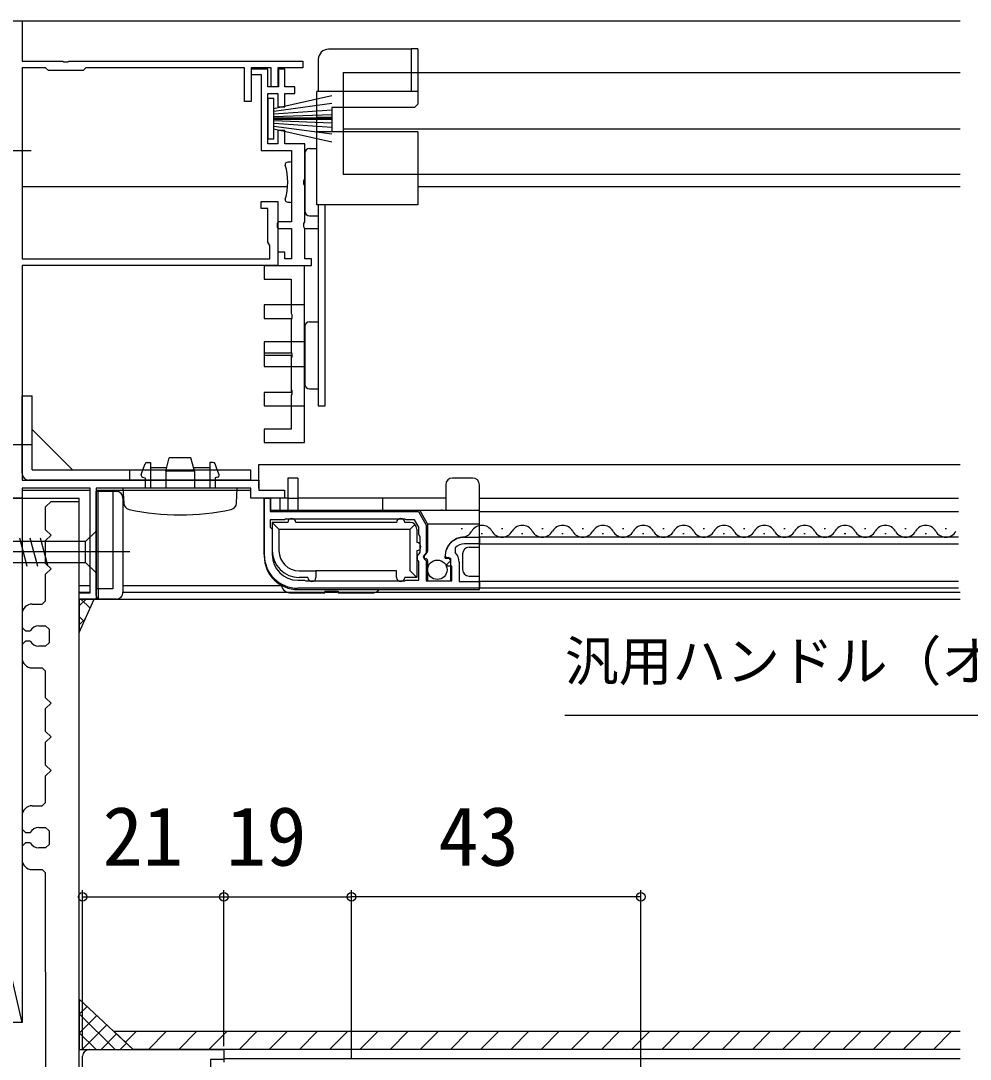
# Model space of a CAD drawing. Units: millimetres, scale not verified. Extents: x -525 to 525, y -782 to 777.
# Drawn here: x 31.8 to 173, y 193.1 to 347.5 of the extents above; entities that cross this region are included whole.
import ezdxf
from ezdxf.enums import TextEntityAlignment as Align

# ---------------------------------------------------------------- set-up
doc = ezdxf.new("R2010")
doc.units = ezdxf.units.MM
doc.header["$LTSCALE"] = 4
for name, color, linetype in [('0-2_YKK_11', 7, 'Continuous'), ('0-3_YKK_12', 2, 'Continuous'), ('0-4_YKK_13', 4, 'Continuous'), ('0-6_YKK_D', 6, 'Continuous'), ('0-8_YSS_K', 3, 'Continuous')]:
    doc.layers.add(name, color=color, linetype=linetype)
doc.styles.add('ＭＳ ゴシック', font='')
doc.styles.get('ＭＳ ゴシック').set_extended_font_data('MS Gothic')

msp = doc.modelspace()

# ---------------------------------------------------------------- linework, layer by layer
at = {"layer": '0-2_YKK_11'}
for p, q in [((96.412, 269.099), (96.421, 268.406)), ((99.998, 263.1), (72.998, 263.1)), ((41, 145.504), (41, 193.504))]:
    msp.add_line(p, q, dxfattribs=at)
for points in [[(27.999, 347.504), (31.999, 347.504), (31.999, 341.504), (38.041, 341.504), (38.224, 341.384), (38.774, 341.384), (38.958, 341.504), (73.749, 341.504), (73.749, 340.504), (70.049, 340.504), (70.049, 337.7), (69.049, 337.7), (69.049, 340.504), (66.049, 340.504), (66.049, 335.5), (65.049, 335.5), (65.049, 340.504), (41.499, 340.504), (41.099, 340.104), (35.899, 340.104), (35.499, 340.504), (31.999, 340.504), (31.999, 312.1), (68.849, 312.1), (68.849, 314.08), (68.549, 314.6)], [(70.149, 337.7), (68.549, 337.7), (68.549, 340.3), (66.049, 340.3), (66.049, 339.5), (67.549, 339.5)], [(67.549, 339.5), (67.549, 328.2), (72.049, 328.2), (72.049, 317.6), (70.049, 317.6), (70.049, 316.6), (72.049, 316.6), (72.049, 312.1), (71.049, 312.1), (71.049, 313.1), (70.049, 313.1), (70.049, 311.1), (75.049, 311.1), (75.049, 312.1), (74.049, 312.1), (74.049, 316.58), (73.899, 316.84), (73.899, 317.36), (74.049, 317.62), (74.049, 322.98), (73.899, 323.24), (73.899, 323.76), (74.049, 324.02), (74.049, 329.2), (71.049, 329.2), (71.049, 331.2), (70.049, 331.2), (70.049, 329.2), (68.549, 329.2), (68.549, 336.7), (70.049, 336.7), (70.049, 334.7), (71.049, 334.7), (71.049, 336.7), (72.549, 336.7), (72.549, 337.7), (71.049, 337.7), (71.049, 340.3), (70.149, 340.3), (70.149, 337.7)], [(68.549, 314.6), (68.549, 319.6), (67.549, 319.6), (67.549, 320.6), (70.049, 320.6), (70.049, 317.558), (69.929, 317.375), (69.929, 316.825), (70.049, 316.642), (70.049, 311.1)], [(70.049, 311.1), (31.999, 311.1), (31.999, 279.2), (67.199, 279.2), (67.199, 277.7), (70.999, 277.7), (70.999, 276.5), (65.999, 276.5), (65.999, 278), (42.999, 278), (42.999, 261.5), (40.499, 261.5), (40.499, 262.4), (42.099, 262.4), (42.099, 278), (31.999, 278), (31.999, 276.504), (23, 276.504)], [(67.998, 268.1), (67.998, 276.5), (68.898, 276.5), (68.898, 274.5), (90.943, 274.5), (92.098, 272.5), (92.098, 268.369), (91.645, 267.829), (91.798, 267.5), (92.098, 267.2), (92.098, 264.2), (95.898, 264.2), (95.898, 266.4), (95.265, 266.4), (95.162, 266.647), (95.739, 267.224), (95.469, 267.692), (95.15, 267.607), (94.898, 267.8)], [(88.925, 273.4), (71.171, 273.4), (70.998, 273.3), (68.898, 273.3), (68.898, 272.2), (69.198, 271.9), (69.198, 268.1)], [(90.998, 267.1), (90.798, 267.3), (90.798, 267.9), (90.92, 268.084), (91.062, 268.21), (91.198, 268.446), (91.198, 270.754), (90.998, 271.1), (90.998, 272.205), (90.366, 273.3), (89.098, 273.3), (88.925, 273.4)], [(97.798, 270.7), (99.998, 270.7), (99.998, 269.7), (97.798, 269.7)], [(72.998, 264.3), (73.998, 264.3), (74.171, 264.2), (88.925, 264.2), (89.098, 264.3), (90.998, 264.3), (90.998, 267.1)], [(96.998, 267), (96.998, 264.1), (99.998, 264.1), (99.998, 263.1)], [(42, 194.504), (62, 194.504), (62, 193.004), (60, 193.004), (60, 190.104), (55.7, 190.104), (55.7, 188.904), (55, 188.204), (54.2, 188.204), (54.2, 190.104), (49, 190.104), (49, 177.104), (54.2, 177.104), (54.2, 179.004), (55, 179.004), (55.7, 178.304), (55.7, 177.104), (62, 177.104), (62, 144.504), (42, 144.504)]]:
    msp.add_lwpolyline(points, dxfattribs=at)
for points in [[(73.999, 296.06), (73.999, 311.06), (67.999, 311.06), (67.999, 309.06), (71.999, 309.06), (71.999, 304.018), (72.119, 303.835), (72.119, 303.285), (71.999, 303.102), (71.999, 298.06), (67.999, 298.06), (67.999, 296.06)], [(73.999, 290.24), (73.999, 305.24), (67.999, 305.24), (67.999, 303.24), (71.999, 303.24), (71.999, 298.198), (72.119, 298.015), (72.119, 297.465), (71.999, 297.282), (71.999, 292.24), (67.999, 292.24), (67.999, 290.24)], [(73.998, 284.76), (73.998, 299.76), (67.998, 299.76), (67.998, 297.76), (71.998, 297.76), (71.998, 292.718), (72.118, 292.535), (72.118, 291.985), (71.998, 291.802), (71.998, 286.76), (67.998, 286.76), (67.998, 284.76)]]:
    msp.add_lwpolyline(points, close=True, dxfattribs=at)
for centre, radius, start, end in [((97.798, 267.8), 2.9, 89.99998, 180.00002), ((97.798, 267.8), 1.9, 89.99998, 136.86747), ((72.998, 268.1), 5, 180.00002, 270), ((72.998, 268.1), 3.8, 180.00002, 270), ((94.998, 267), 2, 360, 44.65736), ((42, 193.504), 1, 90.00001, 179.99999)]:
    msp.add_arc(centre, radius, start, end, dxfattribs=at)
at = {"layer": '0-3_YKK_12'}
for p, q in [((31.999, 347.5), (171.5, 347.5)), ((79.749, 339.83), (90.999, 339.83)), ((79.749, 339.83), (79.749, 334.611)), ((90.999, 339.83), (171.5, 339.83)), ((79.749, 334.611), (79.749, 330.988)), ((79.749, 331.446), (171.5, 331.446)), ((79.749, 330.988), (79.749, 324.676)), ((79.749, 324.676), (90.999, 324.676)), ((90.999, 324.676), (171.5, 324.676)), ((71.473, 322.8), (31.999, 322.8)), ((171.5, 322.8), (90.849, 322.8)), ((74.049, 316.6), (75.999, 316.6)), ((31.999, 277.7), (42.099, 277.7)), ((31.999, 276.5), (40.499, 276.5)), ((40.499, 261.5), (40.499, 276.5)), ((42.999, 277.7), (65.999, 277.7)), ((99.998, 276.5), (171.269, 276.5)), ((94.477, 274.7), (94.277, 274.7)), ((99.998, 274.5), (171.269, 274.5)), ((97.477, 271.96), (97.277, 271.96)), ((103.477, 271.96), (103.277, 271.96)), ((109.477, 271.96), (109.277, 271.96)), ((115.477, 271.96), (115.277, 271.96)), ((121.477, 271.96), (121.277, 271.96)), ((127.477, 271.96), (127.277, 271.96)), ((133.477, 271.96), (133.277, 271.96)), ((139.477, 271.96), (139.277, 271.96)), ((145.477, 271.96), (145.277, 271.96)), ((151.477, 271.96), (151.277, 271.96)), ((157.477, 271.96), (157.277, 271.96)), ((163.477, 271.96), (163.277, 271.96)), ((169.477, 271.96), (169.277, 271.96)), ((171.269, 270.7), (99.998, 270.7)), ((100.477, 271.2), (100.277, 271.2)), ((106.477, 271.2), (106.277, 271.2)), ((112.477, 271.2), (112.277, 271.2)), ((118.477, 271.2), (118.277, 271.2)), ((124.477, 271.2), (124.277, 271.2)), ((130.477, 271.2), (130.277, 271.2)), ((136.477, 271.2), (136.277, 271.2)), ((142.477, 271.2), (142.277, 271.2)), ((148.477, 271.2), (148.277, 271.2)), ((154.477, 271.2), (154.277, 271.2)), ((160.477, 271.2), (160.277, 271.2)), ((166.477, 271.2), (166.277, 271.2)), ((99.998, 269.7), (171.269, 269.7)), ((40.499, 263.5), (42.099, 263.5)), ((46.999, 263.5), (70.978, 263.5)), ((171.269, 264.1), (99.998, 264.1)), ((171.269, 263.1), (99.998, 263.1)), ((40.499, 262.5), (42.023, 262.5)), ((40.499, 261.5), (171.5, 261.5)), ((46.999, 262.5), (171.5, 262.5)), ((171.5, 194.504), (48.509, 194.504)), ((62, 194.504), (62, 192.604)), ((171.5, 193.104), (62, 193.104))]:
    msp.add_line(p, q, dxfattribs=at)
msp.add_lwpolyline([(67.199, 278), (67.199, 281.5), (171.5, 281.5)], dxfattribs=at)
for centre, start, end in [((100.377, 270.742), 29.19937, 150.80063), ((106.377, 270.742), 29.19937, 150.80063), ((112.377, 270.742), 29.19937, 150.80063), ((118.377, 270.742), 29.19937, 150.80063), ((124.377, 270.742), 29.19937, 150.80063), ((130.377, 270.742), 29.19937, 150.80063), ((136.377, 270.742), 29.19937, 150.80063), ((142.377, 270.742), 29.19937, 150.80063), ((142.377, 270.742), 120.69196, 150.80063), ((148.377, 270.742), 29.19937, 150.80063), ((154.377, 270.742), 29.19937, 150.80063), ((160.377, 270.742), 29.19937, 150.80063), ((166.377, 270.742), 29.19937, 150.80063), ((97.377, 272.418), 268.76324, 330.80936), ((103.377, 272.418), 209.19064, 330.80936), ((109.377, 272.418), 209.19064, 330.80936), ((115.377, 272.418), 209.19064, 330.80936), ((121.377, 272.418), 209.19064, 330.80936), ((127.377, 272.418), 209.19064, 330.80936), ((133.377, 272.418), 209.19064, 330.80936), ((139.377, 272.418), 209.19064, 330.80936), ((145.377, 272.418), 209.19064, 330.80936), ((151.377, 272.418), 209.19064, 330.80936), ((157.377, 272.418), 209.19064, 330.80936), ((163.377, 272.418), 209.19064, 330.80936), ((169.377, 272.418), 209.19064, 330.80936)]:
    msp.add_arc(centre, 1.718, start, end, dxfattribs=at)
at = {"layer": '0-4_YKK_13'}
for p, q in [((89.849, 343.264), (77.549, 343.264)), ((90.849, 343.345), (89.849, 343.345)), ((89.849, 343.264), (89.849, 343.345)), ((89.849, 343.264), (89.849, 337.001)), ((90.849, 343.345), (90.849, 335.111)), ((76.049, 341.764), (76.049, 337.001)), ((75.849, 320.132), (75.849, 337.001)), ((90.849, 337.001), (75.849, 337.001)), ((69.449, 334.45), (78.049, 336.406)), ((69.449, 334.05), (78.049, 335.23)), ((69.449, 333.65), (78.049, 334.24)), ((78.049, 334.611), (78.049, 330.988)), ((90.349, 334.611), (78.049, 334.611)), ((90.849, 335.111), (90.349, 334.611)), ((69.449, 333.25), (78.049, 333.587)), ((69.449, 333.05), (78.049, 333.05)), ((69.449, 332.85), (78.049, 332.85)), ((69.449, 332.65), (78.049, 332.313)), ((69.449, 332.25), (78.049, 331.66)), ((78.049, 333.117), (75.849, 333.117)), ((69.449, 331.85), (78.049, 330.67)), ((69.449, 331.45), (78.049, 329.494)), ((90.849, 330.988), (75.849, 330.988)), ((90.849, 330.988), (90.849, 320.132)), ((27.099, 328.203), (33.37, 328.203)), ((74.049, 327.8), (74.049, 319.2)), ((74.749, 328.5), (75.849, 328.5)), ((90.849, 320.132), (75.849, 320.132)), ((76.049, 320.132), (76.049, 290.24)), ((77.049, 290.24), (77.049, 320.132)), ((74.749, 318.5), (76.049, 318.5)), ((74.749, 302.74), (76.049, 302.74)), ((74.049, 302.04), (74.049, 293.44)), ((74.749, 292.74), (76.049, 292.74)), ((33.5, 280.7), (33.5, 291.7)), ((33.5, 280.7), (33.5, 291.7)), ((76.049, 290.24), (77.049, 290.24)), ((39.5, 280.7), (33.5, 286.7)), ((39.5, 280.7), (33.5, 286.7)), ((27.099, 284.503), (33.37, 284.503)), ((49.976, 280.701), (50.304, 281.603)), ((50.586, 281.801), (51.1, 281.801)), ((51.1, 281.801), (51.1, 280.701)), ((53.404, 280.701), (53.886, 282.501)), ((57.114, 282.501), (53.886, 282.501)), ((57.597, 280.701), (57.114, 282.501)), ((59.9, 281.801), (59.9, 280.701)), ((60.415, 281.801), (59.9, 281.801)), ((61.025, 280.701), (60.697, 281.603)), ((32, 280.2), (32, 280.9)), ((32, 280.2), (32, 280.9)), ((33.5, 280.7), (66, 280.7)), ((33.5, 280.7), (66, 280.7)), ((48, 279.2), (48, 280.7)), ((49.718, 279.994), (49.976, 280.701)), ((49.923, 279.602), (50.3, 279.501)), ((53.484, 281.001), (51.1, 281.001)), ((51.1, 280.701), (51.1, 279.201)), ((53.35, 280.501), (53.404, 280.701)), ((59.9, 281.001), (57.516, 281.001)), ((57.65, 280.501), (57.597, 280.701)), ((57.65, 280.501), (57.65, 279.201)), ((59.9, 280.701), (59.9, 279.201)), ((61.078, 279.602), (60.7, 279.501)), ((61.282, 279.994), (61.025, 280.701)), ((66, 279.2), (66, 280.7)), ((66, 279.2), (66, 280.7)), ((66, 279.2), (33, 279.2)), ((63, 279.2), (33, 279.2)), ((50.3, 279.501), (50.3, 279.201)), ((50.3, 279.201), (50.3, 278.001)), ((51.1, 279.201), (51.1, 278.001)), ((53.35, 279.201), (53.35, 278.001)), ((57.65, 279.201), (57.65, 278.001)), ((59.9, 279.201), (59.9, 278.001)), ((60.7, 279.501), (60.7, 279.201)), ((60.7, 279.201), (60.7, 278.001)), ((71.498, 279.499), (71.498, 274.699)), ((72.998, 279.499), (71.498, 279.499)), ((72.998, 279.499), (72.998, 274.699)), ((94.998, 278.499), (94.998, 274.699)), ((98.998, 279.499), (95.998, 279.499)), ((45.999, 277.5), (42.999, 277.5)), ((42.999, 262), (42.999, 277.498)), ((43.299, 263), (43.299, 277.5)), ((45.499, 277.5), (45.499, 263)), ((46.999, 276.5), (46.999, 262.5)), ((47, 278.001), (47.118, 275.753)), ((71.498, 276.499), (67.998, 276.499)), ((67.998, 276.499), (67.998, 267.899)), ((68.998, 274.699), (68.998, 276.499)), ((70.398, 274.699), (70.398, 276.499)), ((71.498, 276.499), (72.998, 276.499)), ((94.998, 276.499), (72.998, 276.499)), ((85.598, 276.499), (85.598, 274.699)), ((68.998, 274.699), (99.998, 274.699)), ((92.298, 272.699), (91.143, 274.699)), ((69.198, 272.899), (69.198, 268.699)), ((71.498, 272.899), (69.198, 272.899)), ((69.198, 272.899), (70.198, 271.899)), ((70.198, 271.899), (70.198, 268.699)), ((87.698, 272.899), (72.698, 272.899)), ((89.698, 272.899), (88.898, 272.899)), ((89.698, 265.699), (89.698, 271.899)), ((90.698, 271.899), (90.698, 269.899)), ((92.298, 272.699), (92.298, 268.604)), ((92.298, 272.699), (99.998, 272.699)), ((31.6, 270.604), (32.725, 266.404)), ((33.152, 270.604), (34.278, 266.404)), ((34.705, 270.604), (35.831, 266.404)), ((42.999, 271.604), (41.449, 270.054)), ((42.999, 265.404), (42.999, 271.604)), ((97.698, 270.699), (99.998, 270.699)), ((41.449, 270.054), (27.915, 270.054)), ((41.449, 266.954), (41.449, 270.054)), ((98.498, 269.199), (99.998, 269.199)), ((47.999, 268.504), (17.999, 268.504)), ((90.698, 268.699), (90.698, 264.699)), ((91.798, 267.899), (92.228, 268.411)), ((91.798, 267.899), (91.798, 267.499)), ((91.798, 267.499), (91.998, 267.499)), ((92.298, 267.199), (92.298, 264.199)), ((94.898, 267.599), (94.898, 267.899)), ((94.898, 267.599), (95.698, 267.599)), ((95.698, 267.599), (95.698, 264.199)), ((97.498, 268.199), (97.498, 265.899)), ((27.915, 266.954), (41.449, 266.954)), ((42.999, 265.404), (41.449, 266.954)), ((73.198, 265.699), (75.698, 265.699)), ((89.698, 265.699), (90.698, 264.699)), ((74.498, 264.699), (73.198, 264.699)), ((90.698, 264.699), (88.898, 264.699)), ((92.298, 264.199), (95.698, 264.199)), ((98.498, 264.899), (99.998, 264.899)), ((45.499, 263), (42.999, 263)), ((43.299, 263), (43.299, 261.542)), ((77.001, 262.681), (79.001, 262.681)), ((77.001, 262.681), (77.001, 262.399)), ((79.001, 262.681), (79.001, 262.399)), ((45.999, 261.5), (43.499, 261.5)), ((71.998, 262.399), (77.001, 262.399)), ((79.001, 262.399), (83.998, 262.399))]:
    msp.add_line(p, q, dxfattribs=at)
msp.add_lwpolyline([(68.549, 329.95), (69.449, 329.95), (69.449, 335.95), (68.549, 335.95)], close=True, dxfattribs=at)
for points in [[(32, 280.9), (32, 291.7), (33.5, 291.7)], [(32, 280.9), (32, 291.7), (33.5, 291.7)], [(57.65, 280.501), (53.35, 280.501), (53.35, 279.201)], [(72.998, 262.899), (99.998, 262.899), (99.998, 278.499)], [(63.883, 275.753), (64, 278.001), (47, 278.001)], [(70.198, 271.899), (89.698, 271.899), (90.405, 272.606)], [(87.698, 264.699), (87.698, 265.699), (75.698, 265.699), (75.698, 264.699)]]:
    msp.add_lwpolyline(points, dxfattribs=at)
msp.add_circle((93.748, 265.85), 1.45, dxfattribs=at)
for centre, radius, start, end in [((77.549, 341.764), 1.5, 90, 180), ((74.749, 327.8), 0.7, 90, 180), ((71.421, 326.126), 0.3, 103.44637, 196.40136), ((62.5, 323.5), 9, 343.59864, 16.40136), ((72.049, 323.5), 3, 90, 103.44637), ((71.421, 320.874), 0.3, 163.59864, 256.55363), ((72.049, 323.5), 3, 256.55363, 270), ((74.749, 319.2), 0.7, 180, 270), ((74.749, 302.04), 0.7, 90, 180), ((74.749, 293.44), 0.7, 180, 270), ((50.586, 281.501), 0.3, 90, 160), ((60.415, 281.501), 0.3, 20, 90), ((33, 280.2), 1, 180, 270), ((33, 280.2), 1, 180, 270), ((50, 279.892), 0.3, 160, 255), ((61, 279.892), 0.3, 285, 20), ((95.998, 278.499), 1, 90, 180), ((98.998, 278.499), 1, 0, 90), ((45.999, 276.5), 1, 0.00013, 90), ((48.117, 275.805), 1, 183, 257.56935), ((62.884, 275.805), 1, 282.43065, 357), ((55.5, 309.302), 35.301, 257.56935, 282.43065), ((72.098, 272.899), 0.6, 0, 180), ((88.298, 272.899), 0.6, 0, 180), ((89.698, 271.899), 1, 0, 90), ((97.698, 267.899), 2.8, 90, 180), ((90.698, 269.299), 0.6, 270, 90), ((98.498, 268.199), 1, 90, 180), ((72.998, 267.899), 5, 180, 270), ((73.198, 268.699), 4, 180, 270), ((73.198, 268.699), 3, 180, 270), ((91.998, 267.199), 0.3, 0, 90), ((91.998, 268.604), 0.3, 320, 0), ((98.498, 265.899), 1, 180, 270), ((75.098, 264.699), 0.6, 180, 0), ((88.298, 264.699), 0.6, 180, 0), ((71.998, 263.899), 1.5, 193.66486, 270), ((83.998, 263.899), 1.5, 270, 318.18969), ((43.499, 262), 0.5, 180.00009, 270), ((45.999, 262.5), 1, 270, 0.00013)]:
    msp.add_arc(centre, radius, start, end, dxfattribs=at)
at = {"layer": '0-6_YKK_D'}
for p, q in [((41, 194.504), (41, 218.204)), ((61.998, 195.042), (61.998, 218.204)), ((62, 195.004), (62, 218.204)), ((81, 193.104), (81, 218.204)), ((81, 193.104), (81, 218.204)), ((123.999, 174.213), (123.999, 218.204)), ((41, 217.204), (62, 217.204)), ((61.998, 217.204), (81, 217.204)), ((123.999, 217.204), (81, 217.204))]:
    msp.add_line(p, q, dxfattribs=at)
msp.add_lwpolyline([(245.163, 236.629), (243.383, 238.455), (237.813, 244.169), (112.722, 244.169)], dxfattribs=at)
for centre in [(41, 217.204), (61.998, 217.204), (62, 217.204), (81, 217.204), (81, 217.204), (123.999, 217.204)]:
    msp.add_circle(centre, 0.637, dxfattribs=at)
at = {"layer": '0-8_YSS_K'}
for p, q in [((32, 198.504), (14, 276.504)), ((36.297, 276.006), (35.497, 275.206)), ((35.498, 271.806), (35.497, 275.206)), ((36.297, 276.006), (40.497, 276.006)), ((40.508, 131.706), (40.497, 276.006)), ((36.298, 271.006), (35.498, 271.806)), ((36.298, 271.006), (35.498, 270.206)), ((35.498, 266.806), (35.498, 270.206)), ((36.298, 266.006), (35.498, 266.806)), ((36.298, 266.006), (35.498, 265.206)), ((35.498, 261.256), (35.498, 265.206)), ((34.998, 260.756), (35.498, 261.256)), ((40.499, 260.477), (41.523, 261.5)), ((42.118, 260.128), (40.746, 261.5)), ((33.498, 260.755), (34.998, 260.756)), ((31.999, 259.255), (31.999, 257.255)), ((41.245, 258.172), (40.499, 258.918)), ((40.499, 257.648), (41.424, 258.573)), ((31.999, 257.255), (32.499, 256.755)), ((32.499, 256.755), (33.2, 256.755)), ((34.499, 257.506), (35.499, 257.506)), ((35.999, 257.006), (35.499, 257.506)), ((35.999, 257.006), (35.999, 255.006)), ((32.499, 255.255), (31.999, 254.755)), ((33.2, 255.255), (32.499, 255.255)), ((35.499, 254.506), (35.999, 255.006)), ((31.999, 254.755), (31.999, 252.755)), ((35.499, 254.506), (34.499, 254.506)), ((33.499, 251.255), (34.999, 251.256)), ((35.499, 250.756), (34.999, 251.256)), ((35.499, 246.806), (35.499, 250.756)), ((36.3, 246.006), (35.499, 246.806)), ((36.3, 246.006), (35.5, 245.206)), ((35.5, 241.806), (35.5, 245.206)), ((36.3, 241.006), (35.5, 241.806)), ((36.3, 241.006), (35.5, 240.206)), ((35.5, 236.806), (35.5, 240.206)), ((36.3, 236.006), (35.5, 236.806)), ((36.3, 236.006), (35.5, 235.206)), ((35.501, 231.256), (35.5, 235.206)), ((33.501, 230.755), (35.001, 230.756)), ((35.001, 230.756), (35.501, 231.256)), ((32.001, 229.255), (32.001, 227.255)), ((32.001, 227.255), (32.501, 226.755)), ((34.501, 227.506), (35.501, 227.506)), ((36.001, 227.006), (35.501, 227.506)), ((32.501, 226.755), (33.202, 226.755)), ((36.001, 227.006), (36.001, 225.006)), ((32.501, 225.255), (32.001, 224.755)), ((32.001, 224.755), (32.001, 222.755)), ((33.202, 225.255), (32.501, 225.255)), ((35.501, 224.506), (34.501, 224.506)), ((35.501, 224.506), (36.001, 225.006)), ((33.501, 221.255), (35.001, 221.256)), ((35.501, 220.756), (35.001, 221.256)), ((35.504, 191.255), (35.501, 220.756)), ((40.507, 199.754), (41.668, 200.915)), ((45.831, 194.504), (40.507, 199.828)), ((40.507, 196.926), (43.128, 199.547)), ((40.914, 194.504), (44.588, 198.178)), ((43.003, 194.504), (40.507, 196.999)), ((43.742, 194.504), (46.048, 196.81)), ((45.627, 197.204), (171.5, 197.204)), ((47.371, 195.569), (49.005, 197.204)), ((50.795, 194.504), (53.495, 197.204)), ((55.285, 194.504), (57.985, 197.204)), ((59.776, 194.504), (62.476, 197.204)), ((64.266, 194.504), (66.966, 197.204)), ((68.756, 194.504), (71.456, 197.204)), ((73.246, 194.504), (75.946, 197.204)), ((77.736, 194.504), (80.436, 197.204)), ((82.226, 194.504), (84.926, 197.204)), ((86.716, 194.504), (89.416, 197.204)), ((91.207, 194.504), (93.906, 197.204)), ((95.697, 194.504), (98.397, 197.204)), ((100.187, 194.504), (102.887, 197.204)), ((104.677, 194.504), (107.377, 197.204)), ((109.167, 194.504), (111.867, 197.204)), ((113.657, 194.504), (116.357, 197.204)), ((118.147, 194.504), (120.847, 197.204)), ((122.637, 194.504), (125.337, 197.204)), ((127.128, 194.504), (129.828, 197.204)), ((131.618, 194.504), (134.318, 197.204)), ((136.108, 194.504), (138.808, 197.204)), ((140.598, 194.504), (143.298, 197.204)), ((145.088, 194.504), (147.788, 197.204)), ((149.578, 194.504), (152.278, 197.204)), ((154.068, 194.504), (156.768, 197.204)), ((158.558, 194.504), (161.258, 197.204)), ((163.049, 194.504), (165.749, 197.204)), ((167.539, 194.504), (170.239, 197.204)), ((46.571, 194.504), (47.508, 195.441))]:
    msp.add_line(p, q, dxfattribs=at)
for points in [[(14, 198.504), (14, 276.504), (32, 276.504), (32, 198.504)], [(42.73, 261.5), (40.499, 261.5), (40.499, 256.5)], [(40.507, 202.004), (40.507, 194.504), (48.507, 194.504)]]:
    msp.add_lwpolyline(points, close=True, dxfattribs=at)
msp.add_lwpolyline([(171.5, 194.504), (48.507, 194.504), (45.627, 197.204)], dxfattribs=at)
for centre, start, end in [((33.499, 259.255), 90.00424, 180.00424), ((34.499, 256.006), 90.00424, 150.00424), ((34.499, 256.006), 210.00424, 270.00424), ((33.499, 252.755), 180.00424, 270.00424), ((33.501, 229.255), 90.00424, 180.00424), ((34.501, 226.006), 90.00424, 150.00424), ((34.501, 226.006), 210.00424, 270.00424), ((33.501, 222.755), 180.00424, 270.00424)]:
    msp.add_arc(centre, 1.5, start, end, dxfattribs=at)

# ---------------------------------------------------------------- texts
at = {"layer": '0-6_YKK_D', "style": 'ＭＳ ゴシック'}
for s, height, p in [('汎用ハンドル（オプション）', 5.865, (112.711, 247.584)), ('21', 8.798, (43.966, 219.204)), ('19', 8.798, (62.328, 219.204)), ('43', 8.798, (93.909, 219.204))]:
    msp.add_text(s, height=height, dxfattribs=at).set_placement(p, align=Align.BOTTOM_LEFT)

doc.saveas('drawing.dxf')
